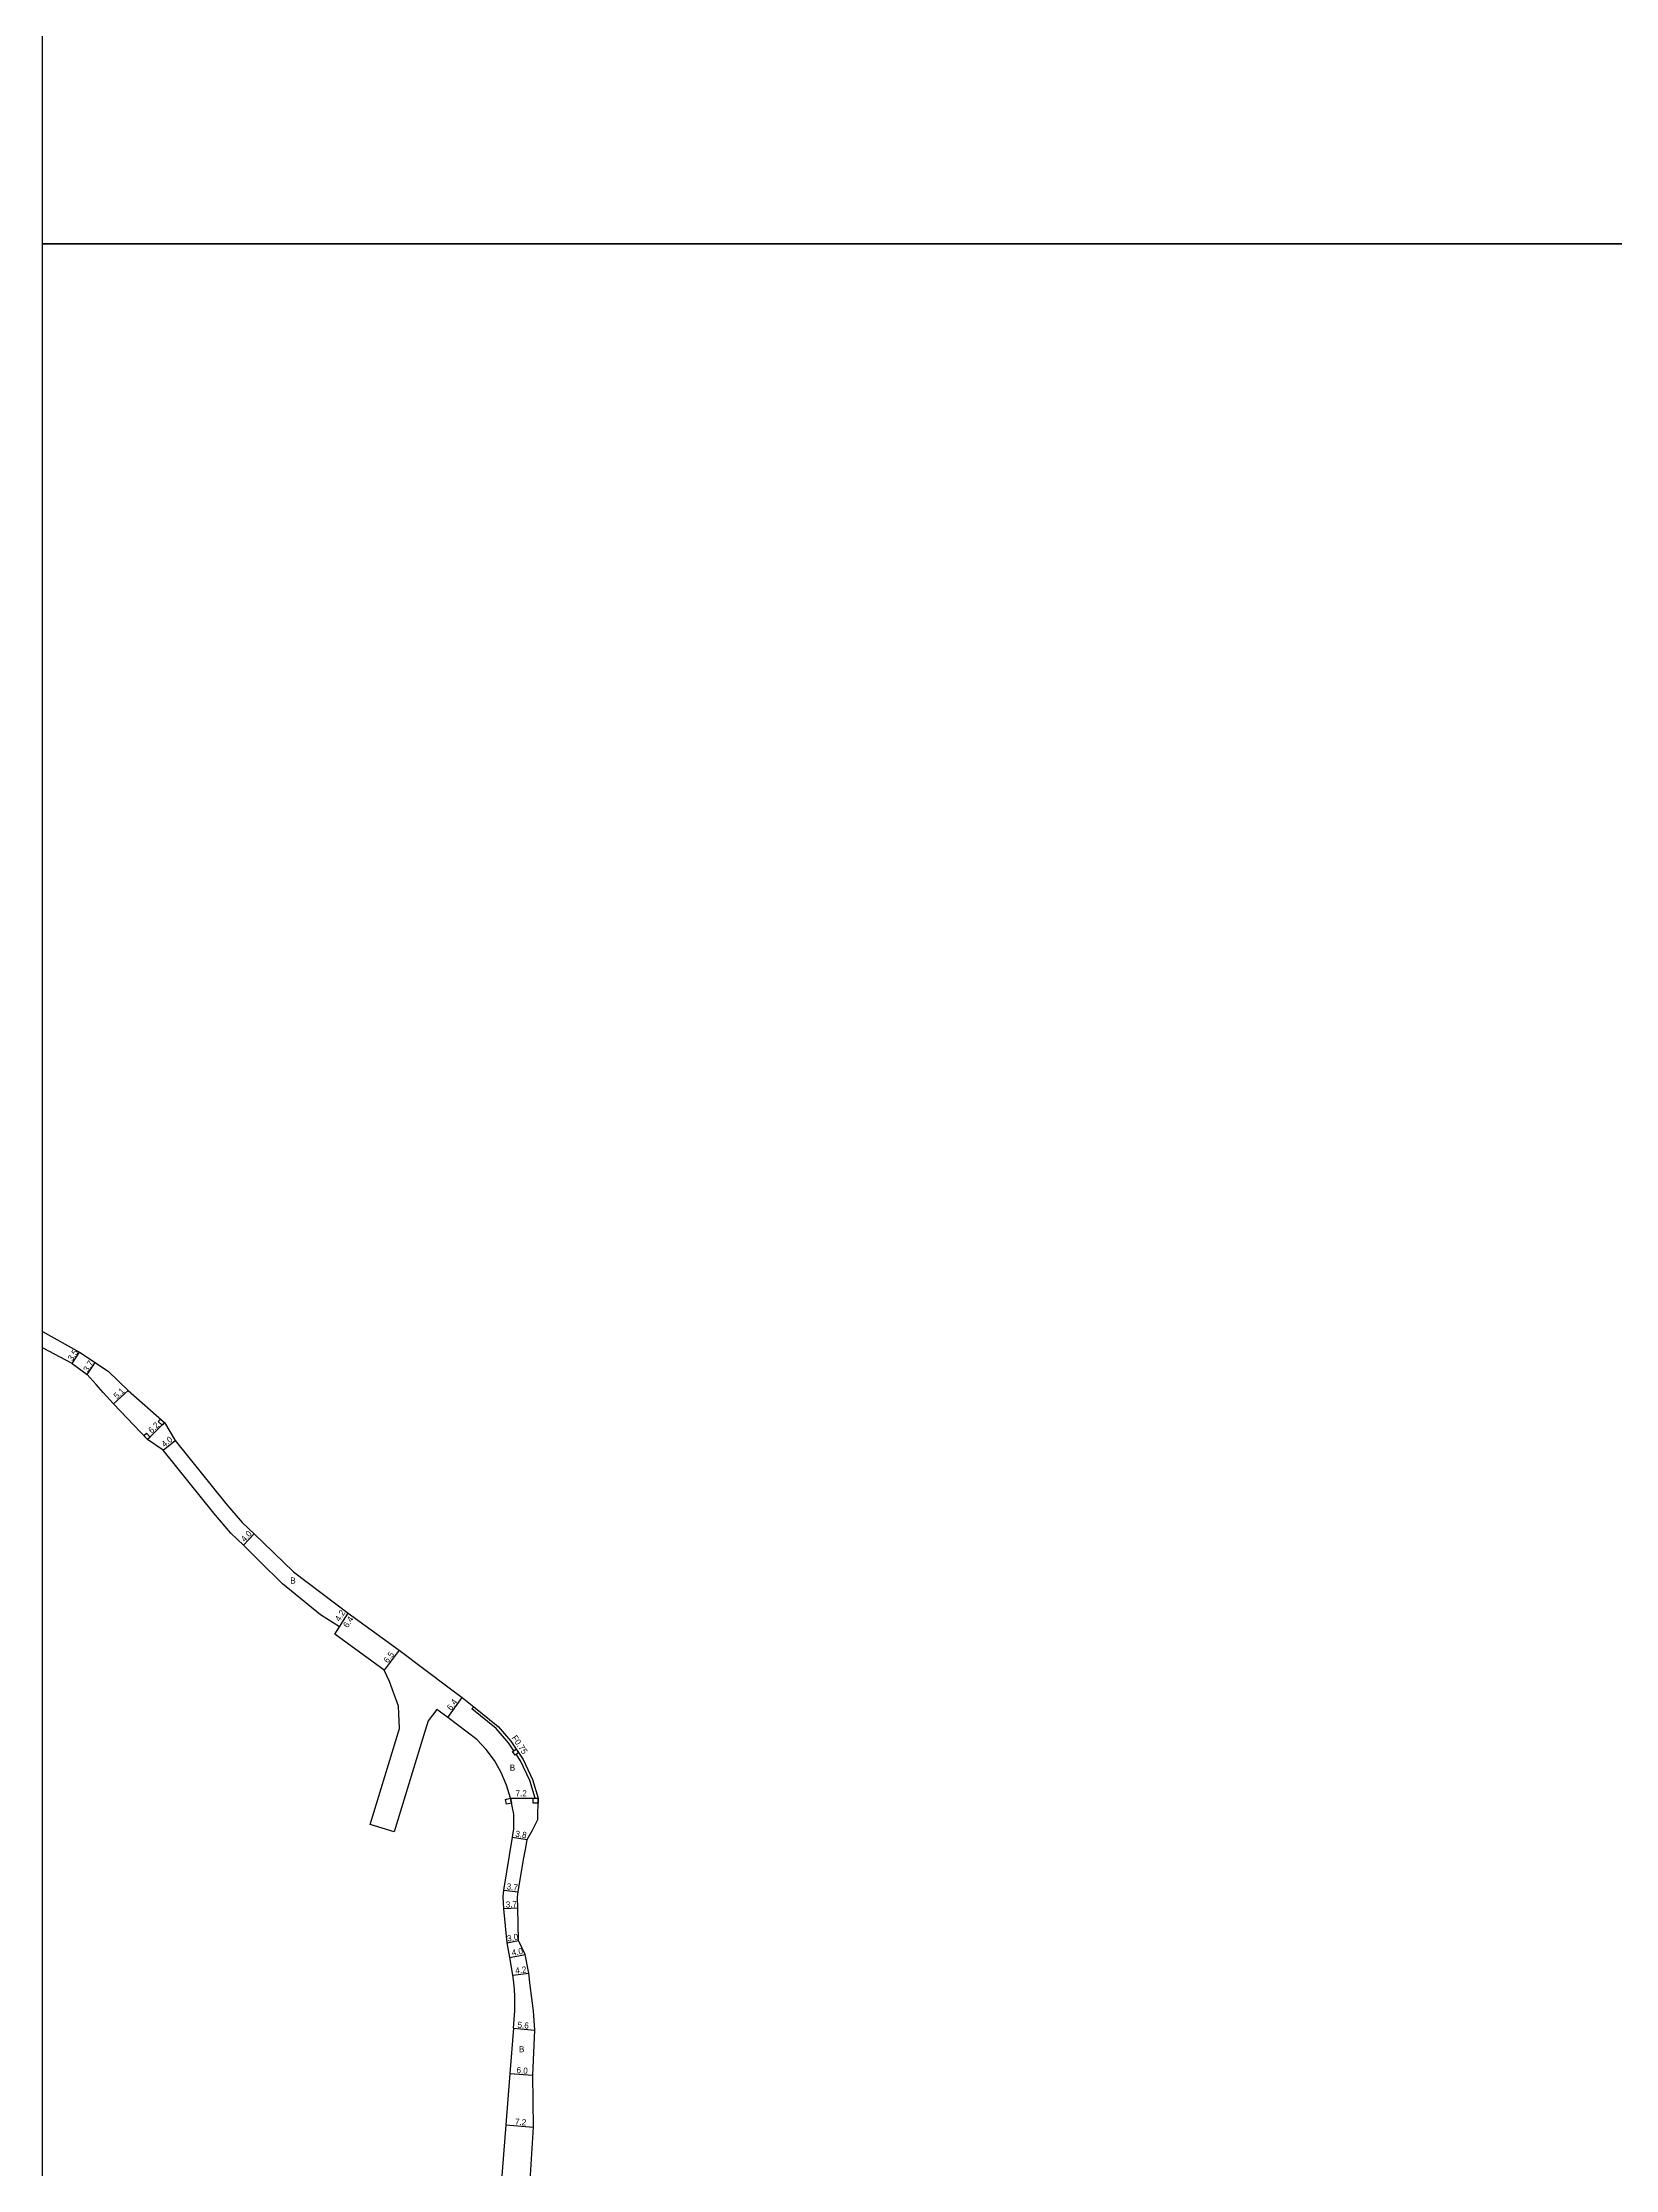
# Model space of a CAD drawing. Header units: metres. Extents: x -4000 to -2400, y -96000 to -93000.
# Drawn here: x -4000 to -3593, y -94099 to -93548 of the extents above; entities that cross this region are included whole.
import ezdxf

# ---------------------------------------------------------------- set-up
doc = ezdxf.new("R2010")
doc.units = ezdxf.units.M
doc.header["$LTSCALE"] = 2.5
for name, color, linetype in [('側溝・桝', 7, 'Continuous'), ('図郭', 7, 'Continuous'), ('幅員', 7, 'Continuous'), ('舗装', 7, 'Continuous'), ('道路', 7, 'Continuous')]:
    doc.layers.add(name, color=color, linetype=linetype)
doc.styles.get("Standard").update_dxf_attribs({"font": ''})
doc.styles.get('Standard').set_extended_font_data('@MS PGothic')

msp = doc.modelspace()

# ---------------------------------------------------------------- linework, layer by layer
at = {"layer": '側溝・桝'}
for points in [[(-3973.76, -93908.55), (-3973.11, -93907.93), (-3972.15, -93908.94), (-3972.8, -93909.57)], [(-3970.04, -93904.95), (-3969.44, -93904.28), (-3968.39, -93905.2), (-3968.99, -93905.88)], [(-3877.63, -93991.31), (-3878.25, -93990.4), (-3877.34, -93989.78), (-3876.72, -93990.69)], [(-3872.96, -94003.75), (-3872.94, -94002.45), (-3871.64, -94002.48), (-3871.66, -94003.78)], [(-3879.83, -94004.05), (-3880.11, -94002.78), (-3878.84, -94002.5), (-3878.56, -94003.77)]]:
    msp.add_lwpolyline(points, close=True, dxfattribs=at)
for points in [[(-3877.96, -93990.2), (-3879.35, -93988.16), (-3882.54, -93984.41), (-3888.8, -93979.37), (-3888.32, -93978.79)], [(-3872.42, -94002.46), (-3873.83, -93997.87), (-3876.18, -93992.82), (-3877.34, -93991.11)]]:
    msp.add_lwpolyline(points, dxfattribs=at)
at = {"layer": '図郭'}
for points in [[(-4000, -93000), (-3200, -93000), (-3200, -93600), (-4000, -93600)], [(-3200, -93600), (-3200, -94200), (-4000, -94200), (-4000, -93600)]]:
    msp.add_lwpolyline(points, close=True, dxfattribs=at)
at = {"layer": '幅員'}
for points in [[(-3992.32, -93889.92), (-3990.42, -93886.98)], [(-3988.42, -93892.73), (-3986.38, -93889.64)], [(-3981.6, -93900.35), (-3977.84, -93896.9)], [(-3972.8, -93909.57), (-3968.39, -93905.2)], [(-3968.8, -93912.32), (-3965.68, -93909.81)], [(-3945.19, -93933.99), (-3947.92, -93936.91)], [(-3924.27, -93959.98), (-3920.83, -93954.59)], [(-3923.09, -93958.13), (-3920.83, -93954.59)], [(-3907.63, -93964.17), (-3911.54, -93969.36)], [(-3895.07, -93981.57), (-3891.31, -93976.39)], [(-3878.84, -94002.5), (-3871.64, -94002.48)], [(-3878.28, -94012.56), (-3874.53, -94013.16)], [(-3880.5, -94026.25), (-3876.83, -94026.7)], [(-3876.87, -94030.93), (-3880.57, -94031.09)], [(-3879.68, -94039.91), (-3876.73, -94039.34)], [(-3878.95, -94043.69), (-3875.03, -94042.93)], [(-3878.23, -94048.34), (-3874.07, -94047.76)], [(-3878.05, -94062.06), (-3872.47, -94062.52)], [(-3879.01, -94073.77), (-3873.03, -94074.23)], [(-3880.04, -94087.08), (-3872.86, -94087.64)]]:
    msp.add_lwpolyline(points, dxfattribs=at)
at = {"layer": '道路'}
for points in [[(-4000, -93881.6), (-3990.42, -93886.98), (-3983.01, -93891.86), (-3977.84, -93896.9), (-3968.39, -93905.2), (-3965.68, -93909.81), (-3952.52, -93926.15), (-3948.31, -93931.07), (-3945.19, -93933.99), (-3935.02, -93943.85), (-3920.83, -93954.59), (-3907.63, -93964.17), (-3894.35, -93974.19), (-3891.31, -93976.39), (-3888.32, -93978.79)], [(-3992.32, -93889.92), (-4000, -93885.87)], [(-3992.32, -93889.92), (-3988.42, -93892.73), (-3986.08, -93895.37)], [(-3943.82, -93941.09), (-3947.92, -93936.91), (-3951.2, -93933.84), (-3955.6, -93928.7), (-3968.8, -93912.32), (-3972.8, -93909.57), (-3981.6, -93900.35), (-3984.29, -93897.43), (-3986.08, -93895.37)], [(-3915.16, -94009.3), (-3907.58, -93984.44), (-3907.77, -93978.67), (-3910.11, -93972.23), (-3911.54, -93969.36), (-3924.27, -93959.98), (-3923.09, -93958.13), (-3928.03, -93954.97), (-3937.83, -93946.98), (-3943.82, -93941.09)], [(-3878.05, -94062.06), (-3877.72, -94057.54), (-3877.67, -94055.69), (-3877.7, -94053.85), (-3877.81, -94052.01), (-3877.98, -94050.17), (-3878.23, -94048.34), (-3878.95, -94043.69), (-3879.68, -94039.91), (-3880.57, -94031.09), (-3880.7, -94027.9), (-3880.5, -94026.25), (-3878.28, -94012.56), (-3877.94, -94010.42), (-3877.94, -94006.57), (-3878.84, -94002.5), (-3879.81, -93999.08), (-3881.19, -93995.8), (-3882.96, -93992.71), (-3885.08, -93989.86), (-3887.54, -93987.29), (-3895.07, -93981.57), (-3897.92, -93979.5), (-3900.09, -93982.41), (-3901.36, -93986.34), (-3908.94, -94011.19)], [(-3888.32, -93978.79), (-3882.01, -93983.87), (-3878.75, -93987.71), (-3875.52, -93992.45), (-3873.12, -93997.6), (-3871.64, -94002.48)], [(-3874.87, -94015.3), (-3874.53, -94013.16), (-3873.11, -94010.78), (-3871.74, -94008.01), (-3871.64, -94002.48)], [(-3908.94, -94011.19), (-3915.16, -94009.3)], [(-3876.87, -94030.93), (-3876.99, -94028.05), (-3876.83, -94026.7), (-3875.46, -94018.33), (-3874.87, -94015.3)], [(-3877.15, -94160.09), (-3877.24, -94142.63), (-3876.22, -94127.69), (-3876.04, -94123.99), (-3874.65, -94109.94), (-3873.8, -94102.87), (-3872.86, -94087.64), (-3873.03, -94074.23), (-3872.47, -94062.52), (-3872.83, -94057.54), (-3873.69, -94051), (-3874.07, -94047.76), (-3875.03, -94042.93), (-3876.73, -94039.34), (-3876.87, -94030.93)], [(-3878.05, -94062.06), (-3879.01, -94073.77), (-3880.04, -94087.08), (-3881.19, -94102.41), (-3881.64, -94109.5), (-3882.53, -94123.63), (-3882.71, -94127.37), (-3883.44, -94142.33), (-3883.35, -94160.18), (-3883.02, -94174.03), (-3883.44, -94177.45), (-3885.07, -94180.81), (-3887.18, -94185.12), (-3890.6, -94189.72), (-3894.88, -94193.44), (-3905.45, -94200)]]:
    msp.add_lwpolyline(points, dxfattribs=at)

# ---------------------------------------------------------------- texts
at = {"layer": '側溝・桝'}
msp.add_text('F0.75', height=1.6, rotation=304.2392, dxfattribs=at).set_placement((-3878.59, -93986.85))
at = {"layer": '幅員'}
for s, rotation, p in [('3.5', 57.1779, (-3992.27, -93889.39)), ('3.7', 57, (-3988.26, -93892.25)), ('5.1', 42.5967, (-3980.72, -93899.2)), ('6.2', 44.7265, (-3971.68, -93908.1)), ('4.0', 38.8597, (-3968.42, -93911.7)), ('4.0', 46.8473, (-3947.64, -93936.24)), ('4.2', 57.4664, (-3923.07, -93956.85)), ('6.4', 57.4664, (-3920.94, -93958.5)), ('6.5', 52.9734, (-3910.56, -93967.63)), ('6.4', 54.0682, (-3894.15, -93979.88)), ('7.2', 0.1707, (-3877.5, -94002.02)), ('3.8', 350.9122, (-3877.64, -94012.41)), ('3.7', 352.9606, (-3879.89, -94026.07)), ('3.7', 2.4683, (-3880, -94030.82)), ('3.0', 10.9025, (-3879.53, -94039.63)), ('4.0', 10.9025, (-3878.33, -94043.31)), ('4.2', 7.9551, (-3877.47, -94047.98)), ('5.6', 355.2633, (-3877.03, -94061.93)), ('6.0', 355.5582, (-3877.29, -94073.65)), ('7.2', 355.5582, (-3877.69, -94087.01))]:
    msp.add_text(s, height=1.6, rotation=rotation, dxfattribs=at).set_placement(p)
at = {"layer": '舗装'}
for p in [(-3935.84, -93946.91), (-3878.99, -93995.35), (-3876.61, -94068.26)]:
    msp.add_text('B', height=1.6, dxfattribs=at).set_placement(p)

doc.saveas('drawing.dxf')
